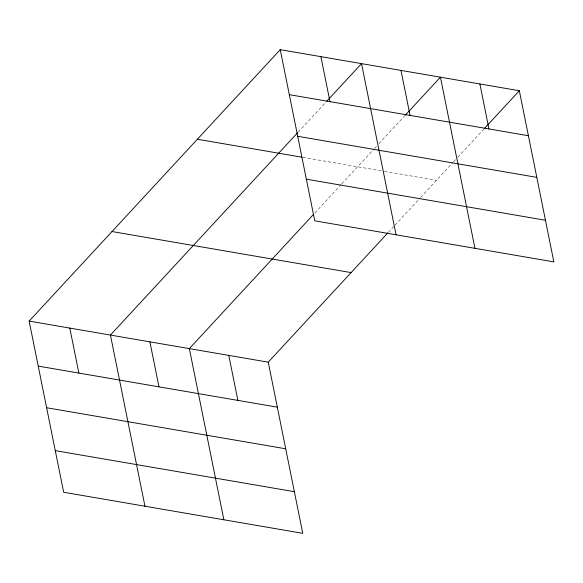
<?xml version="1.0" encoding="UTF-8"?>
<svg xmlns="http://www.w3.org/2000/svg" width="583" height="583" viewBox="0 0 583 583"><rect width="100%" height="100%" fill="white"/><g stroke="black" fill="none" stroke-linecap="round" stroke-linejoin="round"><path stroke-width="0.44" stroke-dasharray="2.92 2.19" d="M298.168 132.13L326.196 101.836M314.893 212.904L341.113 184.556M341.725 183.9L374.024 148.978M374.636 148.315L376.465 146.34M378.899 143.709L404.493 116.046M388.307 232.384L393.795 226.452M395.012 225.133L420.015 198.111M420.627 197.448L452.933 162.526M453.538 161.87L456.584 158.576M457.801 157.257L483.999 128.938M302.883 157.366L383.578 171.227M384.474 171.38L436.478 180.307"/><path stroke-width="0.87" d="M387.695 233.047L268.246 362.174L302.759 533.328L63.664 492.263L29.15 321.109L280.241 49.672L519.336 90.737L553.85 261.891L314.754 220.826L280.241 49.672M297.563 132.793L110.442 335.072L144.956 506.226M326.808 101.18L361.533 63.634L396.046 234.789M313.669 214.223L189.344 348.627L223.857 519.774M405.098 115.383L440.435 77.182L474.948 248.336M484.611 128.275L519.336 90.737M289.314 94.665L528.409 135.73M297.709 136.298L536.805 177.363M197.382 139.25L301.987 157.213M306.359 179.192L545.455 220.257M112.009 231.538L351.112 272.596M29.15 321.109L268.246 362.174M38.223 366.102L277.319 407.167M46.618 407.736L285.714 448.801M55.268 450.63L294.364 491.695M479.889 83.959L488.962 128.952M400.987 70.412L410.06 115.405M320.89 56.653L329.956 101.646M228.798 355.397L237.871 400.39M149.897 341.849L158.97 386.842M69.8 328.091L78.865 373.084"/></g></svg>
